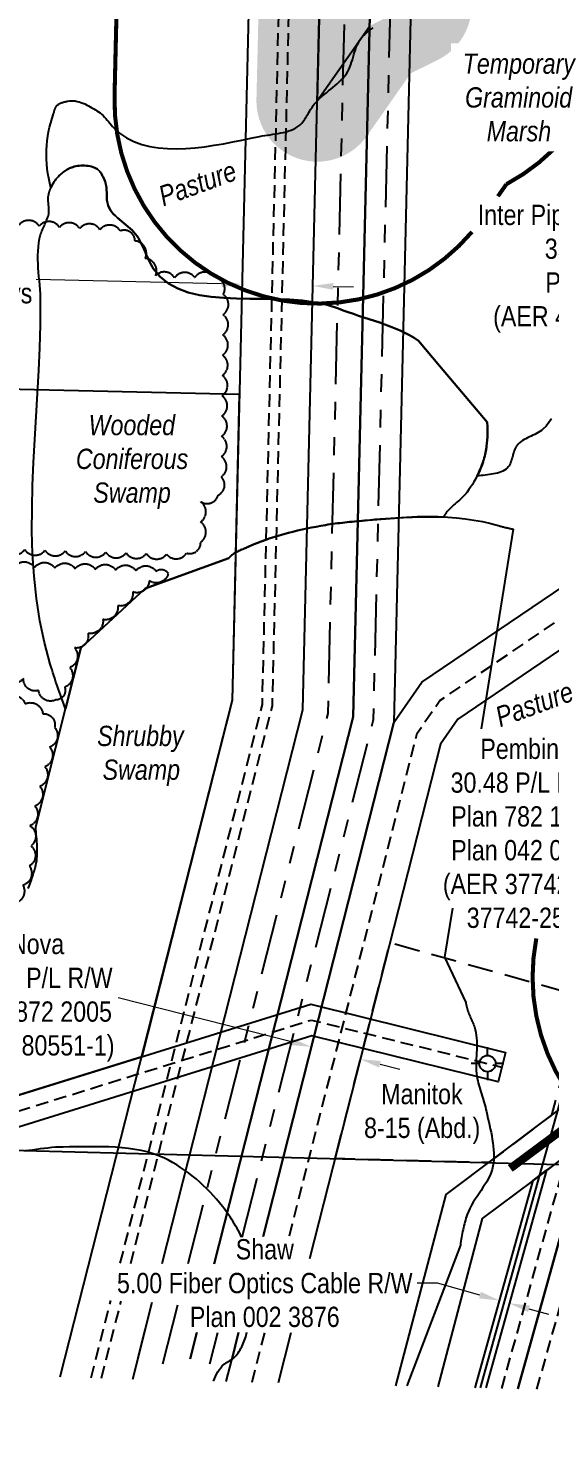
# Model space of a CAD drawing. Extents: x 392573 to 394547, y 6072586 to 6074543.
# Drawn here: x 393340 to 393597, y 6073495 to 6074188 of the extents above; entities that cross this region are included whole.
import ezdxf

# ---------------------------------------------------------------- set-up
doc = ezdxf.new("R2010")
doc.units = 0
doc.header["$LTSCALE"] = 5
doc.header["$PDSIZE"] = 0.5
for name, pattern in [('0', [1, 1, 0]), ('foc-ACCESSROAD', [3.75, 2.5, -1.25]), ('foc-DRILLPATH', [14.75, 6, -1.75, 1.75, -1.75, 1.75, -1.75]), ('foc-QUARTERLINE', [33, 25, -3, 2, -3]), ('foc-TIELINE', [1.875, 1.25, -0.625]), ('UG_PIPE', [1.875, 1.25, -0.625])]:
    doc.linetypes.add(name, pattern=pattern)
doc.layers.get('Defpoints').update_dxf_attribs({"color": 9})
for name, color, linetype in [('AS-CABLE', 224, 'foc-CABLE'), ('AS-PIPE-UG', 44, 'UG_PIPE'), ('AS-ROADS', 254, 'Continuous'), ('AS-TELUS', 224, 'foc-TEL'), ('C-RW', 13, 'Continuous'), ('F-RW', 190, 'Continuous'), ('F-WS', 190, 'foc-ACCESSROAD'), ('F-WS-S', 190, 'Continuous'), ('L-SECQ', 8, 'foc-QUARTERLINE'), ('L-TITLEDB', 4, 'Continuous'), ('P-BUFFER-H 30m', 51, 'Continuous'), ('P-BUFFER-YELLOW', 50, 'foc-TIELINE'), ('P-PDRILLPATH', 12, 'foc-DRILLPATH'), ('P-PROPOSED', 10, 'Continuous'), ('P-PROPOSED-T', 10, 'Continuous'), ('T-BUSH', 110, '0'), ('WETLAND', 143, 'Continuous'), ('WETLAND-T', 146, 'Continuous')]:
    doc.layers.add(name, color=color, linetype=linetype)
doc.layers.add('F-RW-T', color=190, linetype='Continuous', lineweight=9)
doc.layers.add('T-TEXT', color=48, linetype='Continuous', lineweight=18)
doc.layers.add('P-REPAIR-BROWN-H', color=7, linetype='Continuous', true_color=0xe7d5cf)
doc.styles.add('175L', font='ARIALN.TTF', dxfattribs={"height": 20})
doc.styles.add('80CG', font='ARIALN.TTF', dxfattribs={"height": 10})
doc.styles.add('80L', font='ARIALN.TTF', dxfattribs={"height": 10})
doc.styles.add('foc-LtypeFont', font='ARIALN.TTF', dxfattribs={"height": 7.35})
doc.linetypes.add('foc-CABLE', pattern='A,2,-1,["C",foc-LtypeFont,S=0.2,R=0,X=-0.625,Y=-0.75],-1.24,8', length=12.24)
doc.linetypes.add('foc-TEL', pattern='A,2,-1,["T",foc-LtypeFont,S=0.2,R=0,X=-0.425,Y=-0.75],-1.24,8', length=12.24)
doc.linetypes.add('foc-TEL-NOLINE', pattern='A,0,-2,["T",foc-LtypeFont,S=0.2,R=0,X=-0.425,Y=-0.75],-10.24', length=12.24)
doc.dimstyles.new('Compass 5 000', dxfattribs={"dimscale": 5, "dimtxt": 9, "dimasz": 2, "dimexe": 0.2, "dimexo": 0.0625, "dimgap": 0.5, "dimtad": 0, "dimtih": 1, "dimtoh": 1, "dimzin": 0, "dimdsep": 46, "dimtxsty": '80CG', "dimcen": 0.1, "dimse1": 1, "dimse2": 1, "dimclrd": 256, "dimclrt": 256, "dimaunit": 1, "dimadec": 4, "dimazin": 0, "dimtfac": 0.06, "dimtofl": 0, "dimtmove": 0, "dimatfit": 1, "dimfxl": 0.2, "dimtolj": 1, "dimtzin": 0, "dimlwd": -1, "dimarcsym": 0})

# ---------------------------------------------------------------- blocks, each defined once
blk = doc.blocks.new('*D428')
at = {"layer": 'Defpoints', "color": 0, "transparency": 16777216}
for p in [(393860.41, 6073978.67), (393880.06, 6073949.65), (393801.93, 6073939.07)]:
    blk.add_point(p, dxfattribs=at)
at = {"layer": 'P-PROPOSED-T', "color": 240, "transparency": 16777216}
for p, q in [((393713.79, 6074069.23), (393703.79, 6074069.23)), ((393796.32, 6073947.35), (393713.79, 6074069.23)), ((393827.19, 6073901.76), (393832.79, 6073893.48))]:
    blk.add_line(p, q, dxfattribs=at)
for points in [[(393797.7, 6073948.28), (393794.94, 6073946.41), (393801.93, 6073939.07)], [(393828.57, 6073902.7), (393825.81, 6073900.83), (393821.58, 6073910.04)]]:
    blk.add_solid(points, dxfattribs=at)
at = {"layer": 'P-PROPOSED-T', "transparency": 16777216, "insert": (393631.97, 6074069.23), "char_height": 10, "attachment_point": 5, "style": '80CG'}
blk.add_mtext('\\A1;Inter Pipeline (Corridor) Inc.\\P35.00 P/L R/W\\PPlan 082 4514\\P(AER 48184-4, LS 7007)', dxfattribs=at)
blk = doc.blocks.new('GABD')
for p, q in [((0, 0.81), (0, 1.62)), ((-0.81, 0), (-1.62, 0)), ((1.62, 0), (0.81, 0)), ((0, -0.81), (0, -1.62))]:
    blk.add_line(p, q)
blk.add_circle((0, 0), 0.8)
blk = doc.blocks.new('*D432')
at = {"layer": 'Defpoints', "color": 0, "transparency": 16777216}
for p in [(393694.9, 6073854.69), (393724.25, 6073846.51), (393673.89, 6073779.28)]:
    blk.add_point(p, dxfattribs=at)
at = {"layer": 'F-RW-T', "transparency": 16777216}
for p, q in [((393638.24, 6073789.21), (393628.24, 6073789.21)), ((393664.25, 6073781.96), (393638.24, 6073789.21)), ((393712.87, 6073768.41), (393722.5, 6073765.73))]:
    blk.add_line(p, q, dxfattribs=at)
for points in [[(393664.7, 6073783.57), (393663.81, 6073780.35), (393673.89, 6073779.28)], [(393713.31, 6073770.02), (393712.42, 6073766.81), (393703.23, 6073771.1)]]:
    blk.add_solid(points, dxfattribs=at)
at = {"layer": 'F-RW-T', "transparency": 16777216, "insert": (393585.52, 6073789.21), "char_height": 10, "attachment_point": 5, "style": '80CG'}
blk.add_mtext('\\A1;Pembina\\P30.48 P/L R/W\\PPlan 782 1469\\PPlan 042 0681\\P(AER 37742-61,\\P37742-256)', dxfattribs=at)
blk = doc.blocks.new('*D433')
at = {"layer": 'Defpoints', "color": 0, "transparency": 16777216}
for p in [(393497.45, 6073755.74), (393521.65, 6073749.59), (393479.57, 6073685.39)]:
    blk.add_point(p, dxfattribs=at)
at = {"layer": 'F-RW-T', "transparency": 16777216}
for p, q in [((393469.88, 6073687.86), (393384.33, 6073709.6)), ((393513.46, 6073676.78), (393523.15, 6073674.32))]:
    blk.add_line(p, q, dxfattribs=at)
for points in [[(393470.29, 6073689.47), (393469.47, 6073686.24), (393479.57, 6073685.39)], [(393513.87, 6073678.4), (393513.05, 6073675.16), (393503.76, 6073679.24)]]:
    blk.add_solid(points, dxfattribs=at)
at = {"layer": 'F-RW-T', "transparency": 16777216, "insert": (393344.33, 6073709.6), "char_height": 10, "attachment_point": 5, "style": '80CG'}
blk.add_mtext('\\A1;Nova\\P25.00 P/L R/W\\PPlan 872 2005\\P(AER 80551-1)', dxfattribs=at)
blk = doc.blocks.new('*D434')
at = {"layer": 'Defpoints', "color": 0, "transparency": 16777216}
for p in [(393484.17, 6074221.92), (393509.16, 6074221.32), (393508.69, 6074201.47)]:
    blk.add_point(p, dxfattribs=at)
at = {"layer": 'P-PROPOSED-T', "color": 240, "transparency": 16777216}
for p, q in [((393473.7, 6074202.3), (393309.15, 6074206.21)), ((393518.69, 6074201.23), (393528.68, 6074200.99))]:
    blk.add_line(p, q, dxfattribs=at)
for points in [[(393473.74, 6074203.96), (393473.66, 6074200.63), (393483.7, 6074202.06)], [(393518.73, 6074202.9), (393518.65, 6074199.56), (393508.69, 6074201.47)]]:
    blk.add_solid(points, dxfattribs=at)
at = {"layer": 'P-PROPOSED-T', "transparency": 16777216, "insert": (393244.33, 6074206.21), "char_height": 10, "attachment_point": 5, "style": '80CG'}
blk.add_mtext('\\A1;Inter Pipeline Polaris Inc.\\P25.00 P/L R/W\\PPlan 152 5733\\P(AER 54778-2, LS 7108)', dxfattribs=at)
blk = doc.blocks.new('*D437')
at = {"layer": 'Defpoints', "color": 0, "transparency": 16777216}
for p in [(393445.64, 6074073.61), (393480.63, 6074072.78), (393445.35, 6074061.53)]:
    blk.add_point(p, dxfattribs=at)
at = {"layer": 'F-RW-T', "transparency": 16777216}
for p, q in [((393435.35, 6074061.77), (393343.84, 6074063.94)), ((393490.34, 6074060.46), (393500.33, 6074060.22))]:
    blk.add_line(p, q, dxfattribs=at)
for points in [[(393435.39, 6074063.43), (393435.31, 6074060.1), (393445.35, 6074061.53)], [(393490.38, 6074062.13), (393490.3, 6074058.79), (393480.34, 6074060.7)]]:
    blk.add_solid(points, dxfattribs=at)
at = {"layer": 'F-RW-T', "transparency": 16777216, "insert": (393251.58, 6074063.94), "char_height": 10, "attachment_point": 5, "style": '80CG'}
blk.add_mtext('\\A1;Grand Rapids\\P35.00 P/L R/W\\PUnregistered Plan by WSP Surveys\\P(AER 56699-20, 56673-14)', dxfattribs=at)
blk = doc.blocks.new('*D439')
at = {"layer": 'Defpoints', "color": 0, "transparency": 16777216}
for p in [(393580.88, 6073590.6), (393585.76, 6073589.23), (393572.4, 6073560.23)]:
    blk.add_point(p, dxfattribs=at)
at = {"layer": 'F-RW-T', "transparency": 16777216}
for p, q in [((393541.75, 6073568.79), (393531.75, 6073568.79)), ((393562.76, 6073562.92), (393541.75, 6073568.79)), ((393586.91, 6073556.18), (393596.54, 6073553.49))]:
    blk.add_line(p, q, dxfattribs=at)
for points in [[(393563.21, 6073564.53), (393562.32, 6073561.32), (393572.4, 6073560.23)], [(393587.36, 6073557.78), (393586.46, 6073554.57), (393577.28, 6073558.87)]]:
    blk.add_solid(points, dxfattribs=at)
at = {"layer": 'F-RW-T', "transparency": 16777216, "insert": (393456.63, 6073568.79), "char_height": 10, "attachment_point": 5, "style": '80CG'}
blk.add_mtext('\\A1;Shaw\\P5.00 Fiber Optics Cable R/W\\PPlan 002 3876', dxfattribs=at)

msp = doc.modelspace()

# ---------------------------------------------------------------- hatches: boundary and pattern name
at = {"layer": 'P-BUFFER-H 30m'}
h = msp.add_hatch(color=256, dxfattribs=at)
h.dxf.hatch_style = 1
h.paths.add_polyline_path([(393563.962, 6074422.906, 0.4133904), (393534.767, 6074453.608), (393514.774, 6074454.139), (393489.783, 6074454.803, 0.4150372), (393458.995, 6074425.526), (393452.516, 6074152.691, 0.7427622), (393507.098, 6074134.794), (393528.59, 6074165.549), (393541.959, 6074172.175, 0.2786314), (393558.63, 6074198.343)])
h.paths.add_polyline_path([(393528.638, 6074199.055), (393508.394, 6074189.023), (393482.508, 6074151.978), (393488.987, 6074424.813), (393513.978, 6074424.15), (393533.971, 6074423.619)], flags=16)
at = {"layer": 'P-REPAIR-BROWN-H'}
h = msp.add_hatch(color=256, dxfattribs=at)
h.dxf.hatch_style = 1
h.paths.add_polyline_path([(393508.394, 6074189.023), (393513.978, 6074424.15), (393488.987, 6074424.813), (393482.508, 6074151.978)])

# ---------------------------------------------------------------- linework, layer by layer
at = {"layer": 'AS-CABLE', "flags": 128}
msp.add_lwpolyline([(393562.964, 6073517.18), (393591.326, 6073618.704), (393600.361, 6073650.934), (393653.789, 6073841.78), (393953.114, 6074044.464), (393973.503, 6074058.29), (394070.175, 6074124.07)], dxfattribs=at)
at = {"layer": 'AS-PIPE-UG', "flags": 128}
for points in [[(393385.358, 6073578.602), (393400.215, 6073637.052), (393455.432, 6073854.276), (393469.109, 6074430.211), (393471.604, 6074535.283)], [(393390.51, 6073578.576), (393405.061, 6073635.821), (393460.418, 6073853.592), (393474.108, 6074430.092), (393476.603, 6074535.154)], [(393468.772, 6073592.194), (393477.836, 6073627.83), (393531.796, 6073840.111), (393542.951, 6073856.16), (393820.37, 6074044.139), (393961.225, 6074139.645), (393981.614, 6074153.486), (394072.315, 6074214.977)], [(393573.5, 6073516.913), (393602.997, 6073622.443), (393611.916, 6073654.486), (393683.831, 6073911.301), (393957.333, 6074096.415), (393977.714, 6074110.305), (394071.346, 6074173.833)], [(393037.548, 6073665.356), (393137.651, 6073657.084), (393299.317, 6073642.53), (393479.593, 6073698.601), (393573.56, 6073675.382)], [(393590.833, 6073516.473), (393609.955, 6073584.837)], [(393370.982, 6073522.047), (393380.678, 6073560.19)], [(393376.108, 6073521.917), (393385.788, 6073560.001)], [(393450.419, 6073520.033), (393456.618, 6073544.407)]]:
    msp.add_lwpolyline(points, dxfattribs=at)
at = {"layer": 'AS-ROADS', "const_width": 4, "flags": 128}
msp.add_lwpolyline([(393960.889, 6073940.884), (393818.636, 6073858.237), (393783.292, 6073778.213), (393577.698, 6073625.402)], dxfattribs=at)
at = {"layer": 'AS-TELUS', "linetype": 'foc-TEL-NOLINE', "flags": 128}
msp.add_lwpolyline([(393521.278, 6073518.237), (393546.152, 6073612.585), (393775.15, 6073784.678), (393810.739, 6073865.257), (393949.305, 6073947.079), (393960.553, 6074412.289), (393963.213, 6074522.261)], dxfattribs=at)
at = {"layer": 'C-RW', "flags": 128}
for points in [[(393405.967, 6073578.499), (393475.373, 6073851.54), (393489.103, 6074429.736), (393514.095, 6074429.076), (393500.299, 6073848.121), (393431.73, 6073578.369)], [(393431.73, 6073578.369), (393500.299, 6073848.121), (393514.095, 6074429.076), (393534.088, 6074428.548), (393520.24, 6073845.385), (393455.791, 6073591.843)], [(393394.19, 6073532.166), (393401.12, 6073559.431)], [(393419.817, 6073531.506), (393423.113, 6073544.472)], [(393423.113, 6073544.472), (393419.817, 6073531.506)], [(393443.739, 6073544.432), (393440.319, 6073530.978)]]:
    msp.add_lwpolyline(points, dxfattribs=at)
at = {"layer": 'F-RW', "flags": 128}
for points in [[(393405.967, 6073578.499), (393475.373, 6073851.54), (393489.103, 6074429.736), (393454.116, 6074430.661), (393440.477, 6073856.328), (393355.604, 6073522.437)], [(393694.541, 6073973.977), (393813.358, 6074054.487), (393954.154, 6074149.953), (393953.568, 6074125.306), (393704.337, 6073956.556), (393702.256, 6073949.099), (393551.843, 6073847.074), (393543.292, 6073834.683), (393478.698, 6073580.756)], [(393455.791, 6073591.843), (393520.24, 6073845.385), (393534.014, 6073865.204), (393674.909, 6073960.674)], [(393037.72, 6073672.831), (393137.376, 6073664.616), (393298.522, 6073650.116), (393479.377, 6073706.408), (393575.365, 6073682.548), (393571.728, 6073668.109), (393479.824, 6073690.818), (393300.125, 6073634.927), (393137.006, 6073649.612), (393037.375, 6073657.845)], [(393629.076, 6073619.926), (393639.651, 6073657.8), (393615.851, 6073639.886), (393581.399, 6073516.713)], [(393581.399, 6073516.713), (393615.851, 6073639.886), (393598.297, 6073626.544), (393595.619, 6073624.501), (393565.602, 6073517.113)], [(393560.387, 6073517.245), (393588.918, 6073619.377), (393595.619, 6073624.501), (393565.602, 6073517.113)], [(393391.486, 6073521.527), (393401.12, 6073559.431)], [(393437.617, 6073520.358), (393440.319, 6073530.978), (393443.739, 6073544.432)], [(393469.446, 6073544.381), (393463.17, 6073519.71)]]:
    msp.add_lwpolyline(points, dxfattribs=at)
at = {"layer": 'F-WS', "flags": 128}
msp.add_lwpolyline([(393491.286, 6073630.238), (393518.399, 6073736.824), (393614.294, 6073709.977), (393597.954, 6073651.609), (393597.899, 6073651.473), (393566.991, 6073628.245)], close=True, dxfattribs=at)
at = {"layer": 'L-SECQ', "linetype": 'ByBlock', "flags": 128}
msp.add_lwpolyline([(393136.394, 6073639.58), (393941.354, 6073618.391)], dxfattribs=at)
at = {"layer": 'L-TITLEDB', "flags": 128}
msp.add_lwpolyline([(393155.561, 6074438.549), (393960.674, 6074417.277), (393960.553, 6074412.289), (393165.618, 6074433.402), (393155.689, 6074013.895), (393443.956, 6074007.355), (393440.493, 6073856.273), (393396.008, 6073680.462), (393298.522, 6073650.116), (393136.996, 6073664.647), (393145.38, 6074014.156)], close=True, dxfattribs=at)
msp.add_lwpolyline([(393521.278, 6073518.237), (393546.152, 6073612.585), (393775.15, 6073784.678), (393810.739, 6073865.257), (393949.305, 6073947.079), (393948.732, 6073923.419), (393826.421, 6073851.085), (393791.533, 6073771.903), (393588.918, 6073619.377), (393563.85, 6073600.719), (393542.008, 6073517.711)], dxfattribs=at)
at = {"layer": 'P-BUFFER-YELLOW', "ltscale": 2, "const_width": 1.999, "flags": 128}
for points in [[(393571.615, 6074104.913), (393575.77, 6074110.858, 0.2703818), (393628.61, 6074196.681), (393633.943, 6074421.245, 0.4133904), (393536.626, 6074523.583), (393516.633, 6074524.114), (393491.642, 6074524.778, 0.4150372), (393389.015, 6074427.187), (393382.536, 6074154.352, 0.7073957), (393558.821, 6074087.354)], [(393590.542, 6073738.843, 0.687008), (393748.771, 6073639.764), (393834.191, 6073703.957, 0.0816752), (393856.627, 6073727.406)]]:
    msp.add_lwpolyline(points, format="xyb", dxfattribs=at)
at = {"layer": 'P-PDRILLPATH', "flags": 128}
for points in [[(393418.849, 6073578.434), (393487.836, 6073849.831), (393501.6, 6074429.439), (393501.835, 6074439.341), (393504.094, 6074534.448)], [(393445.401, 6073591.562), (393510.269, 6073846.753), (393524.092, 6074428.838), (393524.327, 6074438.746), (393526.586, 6074533.869)], [(393406.305, 6073529.087), (393413.897, 6073558.956)], [(393429.509, 6073529.042), (393433.426, 6073544.452)]]:
    msp.add_lwpolyline(points, dxfattribs=at)
at = {"layer": 'P-PROPOSED', "flags": 128}
msp.add_lwpolyline([(393508.394, 6074189.023), (393513.978, 6074424.15), (393488.987, 6074424.813), (393482.508, 6074151.978)], close=True, dxfattribs=at)
at = {"layer": 'T-BUSH', "flags": 128}
msp.add_lwpolyline([(393219.656, 6074030.538, 0.3432508), (393221.363, 6074023.238, 0.5205671), (393220.674, 6074013.262, 0.5205671), (393219.908, 6074003.293, 0.5205671), (393218.701, 6073993.366, 0.5205671), (393217.094, 6073983.528, 0.5205671), (393214.499, 6073975.623, 0.5205671), (393205.923, 6073970.48, 0.5205671), (393197.347, 6073965.338, 0.5205671), (393195.093, 6073956.768, 0.5205671), (393195.466, 6073946.775, 0.5205671), (393198.772, 6073939.314, 0.5205671), (393208.604, 6073937.486, 0.5205671), (393218.435, 6073935.658, 0.5205671), (393228.296, 6073934.104, 0.5205671), (393238.291, 6073933.787, 0.5205671), (393248.286, 6073933.47, 0.5205671), (393258.281, 6073933.153, 0.5205671), (393268.276, 6073932.836, 0.5205671), (393278.271, 6073932.519, 0.5205671), (393288.266, 6073932.202, 0.5205671), (393298.261, 6073931.884, 0.5205671), (393308.256, 6073931.567, 0.5205671), (393318.251, 6073931.25, 0.5205671), (393328.246, 6073930.933, 0.5205671), (393338.241, 6073930.616, 0.5205671), (393348.236, 6073930.299, 0.5205671), (393358.231, 6073929.982, 0.5205671), (393368.226, 6073929.665, 0.5205671), (393378.221, 6073929.347, 0.5205671), (393388.216, 6073929.03, 0.5205671), (393398.211, 6073928.713, 0.5205671), (393408.206, 6073928.396, 0.5205671), (393418.042, 6073928.942, 0.5205671), (393425.018, 6073934.301, 0.5205671), (393425.018, 6073944.301, 0.5205671), (393425.018, 6073954.301, 0.5205671), (393433.7, 6073957.568, 0.5205671), (393435.14, 6073966.527, 0.5205671), (393435.255, 6073976.527, 0.5205671), (393435.369, 6073986.526, 0.5205671), (393435.483, 6073996.525, 0.5205671), (393435.598, 6074006.525, 0.5205671), (393435.712, 6074016.524, 0.5205671), (393435.826, 6074026.523, 0.5205671), (393435.941, 6074036.523, 0.5205671), (393436.055, 6074046.522, 0.5205671), (393436.17, 6074056.521, 0.5205671), (393432.078, 6074065.013, 0.5205671), (393422.079, 6074064.829, 0.5205671), (393412.081, 6074064.644, 0.5205671), (393402.733, 6074065.618, 0.5205671), (393397.687, 6074074.252, 0.5205671), (393392.641, 6074082.885, 0.5205671), (393385.333, 6074087.829, 0.5205671), (393375.35, 6074088.406, 0.5205671), (393365.367, 6074088.983, 0.5205671), (393355.383, 6074089.56, 0.5205671), (393345.4, 6074090.137, 0.5205671), (393335.417, 6074090.714, 0.5205671), (393325.433, 6074091.291, 0.5205671), (393315.45, 6074091.868, 0.5205671), (393305.467, 6074092.445, 0.5205671), (393295.483, 6074093.022)], format="xyb", dxfattribs=at)
for points in [[(393210.66, 6073912.538, -0.5205671), (393214.947, 6073921.572, -0.5205671), (393223.138, 6073924.602, -0.5205671), (393233.134, 6073924.852, -0.5205671), (393243.131, 6073925.101, -0.5205671), (393253.126, 6073924.788, -0.5205671), (393263.121, 6073924.461, -0.5205671), (393273.115, 6073924.134, -0.5205671), (393283.11, 6073923.807, -0.5205671), (393293.105, 6073923.48, -0.5205671), (393303.099, 6073923.153, -0.5205671), (393313.094, 6073922.826, -0.5205671), (393323.089, 6073922.499, -0.5205671), (393333.083, 6073922.171, -0.5205671), (393343.078, 6073921.844, -0.5205671), (393353.072, 6073921.517, -0.5205671), (393363.067, 6073921.19, -0.5205671), (393373.062, 6073920.863, -0.5205671), (393383.056, 6073920.536, -0.5205671), (393393.051, 6073920.209, -0.5205671), (393403.046, 6073919.882, -0.5205671), (393408.985, 6073918.697, -0.5205671), (393399.587, 6073915.279, -0.5205671), (393391.479, 6073909.746, -0.5205671), (393384.138, 6073902.955, -0.5205671), (393376.798, 6073896.165, -0.5205671), (393369.457, 6073889.375, -0.5205671), (393362.864, 6073882.14, -0.5205671), (393360.421, 6073872.443, -0.5205671), (393357.979, 6073862.746, -0.5205671), (393353.509, 6073856.482, -0.5205671), (393345.094, 6073861.187, -0.5205671), (393337.567, 6073867.103, -0.5205671), (393327.569, 6073867.263, -0.5205671), (393317.57, 6073867.423, -0.5205671), (393307.571, 6073867.583, -0.5205671), (393297.573, 6073867.742, -0.5205671), (393287.574, 6073867.902, -0.5205671), (393277.575, 6073868.062, -0.5205671), (393267.576, 6073868.221, -0.5205671), (393257.578, 6073868.381, -0.5205671), (393247.579, 6073868.541, -0.5205671), (393237.58, 6073868.701, -0.5205671), (393227.582, 6073868.86, -0.5205671), (393217.746, 6073870.313, -0.5205671), (393209.473, 6073873.749, -0.5205671), (393209.779, 6073883.744, -0.5205671), (393210.085, 6073893.74, -0.5205671), (393210.39, 6073903.735, -0.5205671)], [(393266.531, 6073797.878, -0.5205671), (393256.759, 6073799.999, -0.5205671), (393246.987, 6073802.121, -0.5205671), (393237.214, 6073804.242, -0.5205671), (393227.817, 6073807.315, -0.5205671), (393219.223, 6073812.429, -0.5205671), (393212.646, 6073819.494, -0.5205671), (393208.122, 6073828.321, -0.5205671), (393208.601, 6073838.31, -0.5205671), (393209.079, 6073848.298, -0.5205671), (393209.558, 6073858.287, -0.5205671), (393219.156, 6073858.598, -0.5205671), (393229.155, 6073858.484, -0.5205671), (393239.155, 6073858.37, -0.5205671), (393249.154, 6073858.256, -0.5205671), (393259.154, 6073858.142, -0.5205671), (393269.153, 6073858.028, -0.5205671), (393279.152, 6073857.915, -0.5205671), (393289.152, 6073857.801, -0.5205671), (393299.151, 6073857.687, -0.5205671), (393309.15, 6073857.573, -0.5205671), (393319.15, 6073857.459, -0.5205671), (393329.149, 6073857.345, -0.5205671), (393338.427, 6073854.541, -0.5205671), (393347.14, 6073849.634, -0.5205671), (393352.984, 6073842.914, -0.5205671), (393350.542, 6073833.217, -0.5205671), (393348.1, 6073823.519, -0.5205671), (393345.657, 6073813.822, -0.5205671), (393343.215, 6073804.125, -0.5205671), (393340.773, 6073794.428, -0.5205671), (393341.357, 6073784.466, -0.5205671), (393340.471, 6073774.562, -0.5205671), (393337.31, 6073765.082, -0.5205671), (393332.931, 6073756.099, -0.5205671), (393328.088, 6073747.352, -0.5205671), (393320.844, 6073740.823, -0.5205671), (393312.135, 6073736.348, -0.5205671), (393305.989, 6073728.499, -0.5205671), (393297.25, 6073724.375, -0.5205671), (393287.261, 6073724.486, -0.5205671), (393277.86, 6073726.159, -0.5205671), (393278.253, 6073735.84, -0.5205671), (393279.207, 6073745.794, -0.5205671), (393280.16, 6073755.749, -0.5205671), (393280.668, 6073765.693, -0.5205671), (393279.276, 6073775.596, -0.5205671), (393277.885, 6073785.499, -0.5205671), (393275.151, 6073795.08, -0.5205671)]]:
    msp.add_lwpolyline(points, format="xyb", close=True, dxfattribs=at)
at = {"layer": 'WETLAND'}
for points in [[(393598.008, 6073995.163), (393596.756, 6073993.28), (393595.339, 6073991.544), (393593.734, 6073989.975), (393593.021, 6073989.405), (393592.26, 6073988.877), (393591.458, 6073988.385), (393590.625, 6073987.922), (393589.767, 6073987.48), (393588.893, 6073987.053), (393588.011, 6073986.633), (393587.129, 6073986.214), (393586.255, 6073985.788), (393585.397, 6073985.349), (393584.563, 6073984.889), (393583.761, 6073984.402), (393582.999, 6073983.88), (393582.285, 6073983.317), (393581.627, 6073982.705), (393581.034, 6073982.037), (393580.613, 6073981.446), (393580.245, 6073980.802), (393579.924, 6073980.114), (393579.64, 6073979.39), (393579.387, 6073978.64), (393579.155, 6073977.87), (393578.937, 6073977.089), (393578.724, 6073976.305), (393578.51, 6073975.527), (393578.285, 6073974.763), (393578.042, 6073974.02), (393577.773, 6073973.308), (393577.469, 6073972.634), (393577.123, 6073972.007), (393576.726, 6073971.434), (393576.271, 6073970.925), (393575.615, 6073970.354), (393574.89, 6073969.85), (393574.103, 6073969.408), (393573.263, 6073969.022), (393572.374, 6073968.689), (393571.445, 6073968.402), (393570.481, 6073968.156), (393569.489, 6073967.947), (393568.476, 6073967.769), (393567.45, 6073967.617), (393566.415, 6073967.487), (393565.38, 6073967.373), (393564.351, 6073967.269), (393563.334, 6073967.172), (393562.337, 6073967.076), (393561.366, 6073966.975), (393561.791, 6073967.834), (393562.202, 6073968.701), (393562.596, 6073969.574), (393562.973, 6073970.455), (393563.333, 6073971.34), (393563.675, 6073972.231), (393563.998, 6073973.126), (393564.301, 6073974.024), (393564.585, 6073974.925), (393564.847, 6073975.827), (393565.089, 6073976.731), (393565.308, 6073977.636), (393565.505, 6073978.54), (393565.678, 6073979.443), (393565.828, 6073980.345), (393565.953, 6073981.244), (393566.04, 6073981.956), (393566.124, 6073982.683), (393566.203, 6073983.425), (393566.277, 6073984.179), (393566.345, 6073984.943), (393566.404, 6073985.716), (393566.455, 6073986.495), (393566.495, 6073987.278), (393566.523, 6073988.064), (393566.539, 6073988.851), (393566.54, 6073989.637), (393566.526, 6073990.419), (393566.496, 6073991.197), (393566.448, 6073991.968), (393566.381, 6073992.73), (393566.294, 6073993.481), (393557.246, 6074004.204), (393542.799, 6074021.326), (393532.4, 6074033.652), (393530.286, 6074035.041), (393528.071, 6074036.334), (393525.768, 6074037.541), (393523.387, 6074038.669), (393520.94, 6074039.73), (393518.438, 6074040.731), (393515.892, 6074041.682), (393513.315, 6074042.592), (393510.718, 6074043.47), (393508.112, 6074044.326), (393505.508, 6074045.169), (393502.918, 6074046.007), (393500.354, 6074046.851), (393497.827, 6074047.71), (393495.347, 6074048.591), (393492.928, 6074049.506), (393487.341, 6074051.318), (393481.42, 6074052.591), (393475.234, 6074053.427), (393468.85, 6074053.922), (393462.337, 6074054.176), (393455.763, 6074054.288), (393449.195, 6074054.357), (393442.703, 6074054.482), (393436.354, 6074054.761), (393430.216, 6074055.294), (393424.358, 6074056.179), (393418.848, 6074057.515), (393413.754, 6074059.401), (393409.143, 6074061.936), (393405.085, 6074065.219), (393401.647, 6074069.349), (393401.076, 6074070.24), (393400.538, 6074071.168), (393400.029, 6074072.126), (393399.544, 6074073.111), (393399.077, 6074074.117), (393398.623, 6074075.14), (393398.178, 6074076.176), (393397.737, 6074077.218), (393397.293, 6074078.262), (393396.842, 6074079.303), (393396.38, 6074080.337), (393395.9, 6074081.359), (393395.399, 6074082.363), (393394.87, 6074083.346), (393394.308, 6074084.301), (393393.71, 6074085.224), (393392.938, 6074086.258), (393392.082, 6074087.243), (393391.155, 6074088.186), (393390.174, 6074089.097), (393389.152, 6074089.982), (393388.104, 6074090.849), (393387.045, 6074091.708), (393385.989, 6074092.564), (393384.951, 6074093.427), (393383.946, 6074094.305), (393382.988, 6074095.204), (393382.092, 6074096.133), (393381.273, 6074097.1), (393380.545, 6074098.112), (393379.923, 6074099.178), (393379.422, 6074100.306), (393379.199, 6074100.989), (393379.029, 6074101.695), (393378.904, 6074102.421), (393378.815, 6074103.163), (393378.757, 6074103.919), (393378.72, 6074104.684), (393378.696, 6074105.457), (393378.68, 6074106.233), (393378.661, 6074107.011), (393378.633, 6074107.786), (393378.588, 6074108.555), (393378.518, 6074109.316), (393378.416, 6074110.065), (393378.273, 6074110.8), (393378.082, 6074111.516), (393377.835, 6074112.212), (393377.685, 6074112.58), (393377.53, 6074112.954), (393377.37, 6074113.333), (393377.205, 6074113.714), (393377.033, 6074114.095), (393376.856, 6074114.475), (393376.672, 6074114.852), (393376.481, 6074115.223), (393376.283, 6074115.586), (393376.077, 6074115.941), (393375.863, 6074116.285), (393375.64, 6074116.615), (393375.409, 6074116.931), (393375.169, 6074117.229), (393374.919, 6074117.509), (393374.66, 6074117.768), (393374.094, 6074118.235), (393373.46, 6074118.644), (393372.767, 6074118.997), (393372.021, 6074119.296), (393371.232, 6074119.543), (393370.407, 6074119.74), (393369.554, 6074119.889), (393368.682, 6074119.991), (393367.798, 6074120.048), (393366.91, 6074120.063), (393366.027, 6074120.036), (393365.156, 6074119.971), (393364.306, 6074119.868), (393363.485, 6074119.73), (393362.7, 6074119.559), (393361.96, 6074119.356), (393361.417, 6074119.174), (393360.873, 6074118.962), (393360.329, 6074118.721), (393359.786, 6074118.452), (393359.246, 6074118.158), (393358.712, 6074117.841), (393358.185, 6074117.503), (393357.666, 6074117.144), (393357.157, 6074116.768), (393356.66, 6074116.377), (393356.177, 6074115.971), (393355.708, 6074115.553), (393355.257, 6074115.125), (393354.825, 6074114.689), (393354.412, 6074114.246), (393354.022, 6074113.799), (393353.81, 6074113.542), (393353.601, 6074113.278), (393353.397, 6074113.008), (393353.196, 6074112.732), (393353, 6074112.451), (393352.807, 6074112.164), (393352.62, 6074111.872), (393352.436, 6074111.576), (393352.258, 6074111.276), (393352.084, 6074110.972), (393351.915, 6074110.664), (393351.751, 6074110.352), (393351.592, 6074110.038), (393351.438, 6074109.721), (393351.29, 6074109.402), (393351.147, 6074109.08), (393350.571, 6074111.464), (393350.082, 6074113.835), (393349.681, 6074116.191), (393349.367, 6074118.533), (393349.141, 6074120.861), (393349.002, 6074123.175), (393348.951, 6074125.475), (393348.988, 6074127.762), (393349.112, 6074130.034), (393349.324, 6074132.292), (393349.624, 6074134.537), (393350.011, 6074136.767), (393350.485, 6074138.984), (393351.048, 6074141.186), (393351.698, 6074143.375), (393352.435, 6074145.549), (393352.522, 6074145.802), (393352.606, 6074146.061), (393352.687, 6074146.323), (393352.766, 6074146.589), (393352.844, 6074146.857), (393352.923, 6074147.124), (393353.005, 6074147.391), (393353.089, 6074147.655), (393353.178, 6074147.915), (393353.272, 6074148.171), (393353.373, 6074148.419), (393353.482, 6074148.66), (393353.601, 6074148.892), (393353.729, 6074149.113), (393353.869, 6074149.322), (393354.022, 6074149.518), (393354.263, 6074149.775), (393354.531, 6074150.014), (393354.823, 6074150.234), (393355.136, 6074150.437), (393355.469, 6074150.624), (393355.817, 6074150.796), (393356.179, 6074150.954), (393356.552, 6074151.099), (393356.932, 6074151.232), (393357.317, 6074151.353), (393357.705, 6074151.464), (393358.092, 6074151.566), (393358.475, 6074151.659), (393358.853, 6074151.745), (393359.222, 6074151.825), (393359.579, 6074151.899), (393360.461, 6074152.032), (393361.359, 6074152.074), (393362.269, 6074152.033), (393363.189, 6074151.917), (393364.116, 6074151.732), (393365.047, 6074151.485), (393365.977, 6074151.182), (393366.905, 6074150.832), (393367.828, 6074150.441), (393368.741, 6074150.016), (393369.643, 6074149.563), (393370.53, 6074149.09), (393371.399, 6074148.605), (393372.246, 6074148.112), (393373.07, 6074147.621), (393373.866, 6074147.137), (393374.664, 6074146.607), (393375.429, 6074146.021), (393376.165, 6074145.385), (393376.877, 6074144.707), (393377.568, 6074143.994), (393378.242, 6074143.254), (393378.904, 6074142.495), (393379.558, 6074141.724), (393380.208, 6074140.948), (393380.857, 6074140.175), (393381.51, 6074139.413), (393382.172, 6074138.669), (393382.845, 6074137.951), (393383.535, 6074137.266), (393384.244, 6074136.621), (393384.979, 6074136.024), (393388.397, 6074133.754), (393392.062, 6074131.929), (393395.944, 6074130.517), (393400.019, 6074129.484), (393404.258, 6074128.797), (393408.635, 6074128.422), (393413.122, 6074128.325), (393417.693, 6074128.473), (393422.321, 6074128.832), (393426.978, 6074129.369), (393431.638, 6074130.049), (393436.274, 6074130.84), (393440.859, 6074131.708), (393445.365, 6074132.619), (393449.766, 6074133.54), (393454.035, 6074134.437), (393455.303, 6074134.683), (393456.601, 6074134.902), (393457.921, 6074135.105), (393459.256, 6074135.3), (393460.6, 6074135.494), (393461.945, 6074135.696), (393463.283, 6074135.914), (393464.609, 6074136.158), (393465.914, 6074136.434), (393467.191, 6074136.752), (393468.434, 6074137.119), (393469.635, 6074137.544), (393470.787, 6074138.036), (393471.883, 6074138.603), (393472.916, 6074139.253), (393473.878, 6074139.994), (393474.425, 6074140.497), (393474.941, 6074141.041), (393475.429, 6074141.621), (393475.894, 6074142.233), (393476.339, 6074142.871), (393476.769, 6074143.532), (393477.186, 6074144.21), (393477.595, 6074144.901), (393478, 6074145.6), (393478.403, 6074146.302), (393478.81, 6074147.002), (393479.224, 6074147.695), (393479.648, 6074148.378), (393480.087, 6074149.045), (393480.543, 6074149.691), (393481.022, 6074150.312), (393481.909, 6074151.347), (393482.85, 6074152.34), (393483.837, 6074153.295), (393484.861, 6074154.221), (393485.914, 6074155.124), (393486.987, 6074156.01), (393488.07, 6074156.886), (393489.156, 6074157.758), (393490.236, 6074158.633), (393491.302, 6074159.518), (393492.343, 6074160.419), (393493.353, 6074161.342), (393494.322, 6074162.295), (393495.241, 6074163.283), (393496.103, 6074164.314), (393496.897, 6074165.394), (393497.544, 6074166.431), (393498.112, 6074167.525), (393498.616, 6074168.667), (393499.066, 6074169.848), (393499.476, 6074171.058), (393499.857, 6074172.287), (393500.222, 6074173.528), (393500.584, 6074174.77), (393500.955, 6074176.004), (393501.347, 6074177.221), (393501.772, 6074178.412), (393502.244, 6074179.568), (393502.773, 6074180.679), (393503.373, 6074181.735), (393504.056, 6074182.729), (393504.835, 6074183.65), (393505.218, 6074184.049), (393505.613, 6074184.445), (393506.018, 6074184.836), (393506.433, 6074185.222), (393506.858, 6074185.602), (393507.291, 6074185.975), (393507.733, 6074186.342), (393508.183, 6074186.7), (393508.639, 6074187.051), (393509.102, 6074187.391), (393509.57, 6074187.723), (393510.044, 6074188.043)], [(393339.886, 6073763.441), (393340.396, 6073764.69), (393340.885, 6073765.947), (393341.353, 6073767.211), (393341.8, 6073768.481), (393342.225, 6073769.754), (393342.629, 6073771.031), (393343.009, 6073772.309), (393343.368, 6073773.589), (393343.703, 6073774.867), (393343.954, 6073775.986), (393344.148, 6073777.119), (393344.291, 6073778.265), (393344.387, 6073779.424), (393344.441, 6073780.593), (393344.458, 6073781.771), (393344.443, 6073782.958), (393344.402, 6073784.15), (393344.338, 6073785.348), (393344.258, 6073786.55), (393344.166, 6073787.754), (393344.066, 6073788.959), (393343.965, 6073790.164), (393343.867, 6073791.366), (393343.776, 6073792.566), (393343.699, 6073793.761), (393348.539, 6073812.98), (393358.39, 6073852.095), (393365.928, 6073882.024), (393397.678, 6073911.393), (393438.939, 6073926.397), (393439.027, 6073926.514), (393439.116, 6073926.63), (393439.206, 6073926.744), (393439.299, 6073926.856), (393439.392, 6073926.967), (393439.488, 6073927.075), (393439.585, 6073927.183), (393439.684, 6073927.288), (393439.785, 6073927.391), (393439.887, 6073927.493), (393439.991, 6073927.593), (393440.097, 6073927.691), (393440.205, 6073927.787), (393440.315, 6073927.88), (393440.427, 6073927.972), (393440.54, 6073928.062), (393440.971, 6073928.38), (393441.418, 6073928.682), (393441.88, 6073928.969), (393442.354, 6073929.244), (393442.839, 6073929.507), (393443.334, 6073929.759), (393443.838, 6073930.003), (393444.348, 6073930.239), (393444.863, 6073930.469), (393445.381, 6073930.695), (393445.902, 6073930.917), (393446.422, 6073931.138), (393446.942, 6073931.358), (393447.459, 6073931.579), (393447.971, 6073931.803), (393448.478, 6073932.031), (393450.598, 6073932.969), (393452.742, 6073933.859), (393454.907, 6073934.703), (393457.092, 6073935.503), (393459.294, 6073936.26), (393461.513, 6073936.977), (393463.746, 6073937.655), (393465.992, 6073938.297), (393468.248, 6073938.904), (393470.514, 6073939.479), (393472.787, 6073940.023), (393475.065, 6073940.538), (393477.347, 6073941.026), (393479.631, 6073941.489), (393481.914, 6073941.93), (393484.197, 6073942.349), (393485.376, 6073942.556), (393486.558, 6073942.752), (393487.742, 6073942.939), (393488.929, 6073943.117), (393490.117, 6073943.286), (393491.308, 6073943.448), (393492.499, 6073943.601), (393493.692, 6073943.748), (393494.886, 6073943.889), (393496.08, 6073944.023), (393497.275, 6073944.152), (393498.47, 6073944.275), (393499.665, 6073944.395), (393500.86, 6073944.51), (393502.054, 6073944.622), (393503.247, 6073944.731), (393507.554, 6073945.117), (393511.89, 6073945.495), (393516.249, 6073945.85), (393520.624, 6073946.168), (393525.009, 6073946.438), (393529.399, 6073946.645), (393533.789, 6073946.777), (393538.172, 6073946.819), (393542.543, 6073946.759), (393546.895, 6073946.583), (393551.223, 6073946.277), (393555.522, 6073945.83), (393559.785, 6073945.227), (393564.007, 6073944.455), (393568.181, 6073943.5), (393572.303, 6073942.35), (393572.692, 6073942.234), (393573.09, 6073942.122), (393573.495, 6073942.013), (393573.906, 6073941.907), (393574.324, 6073941.804), (393574.747, 6073941.704), (393575.176, 6073941.605), (393575.608, 6073941.508), (393576.045, 6073941.412), (393576.484, 6073941.317), (393576.926, 6073941.223), (393577.37, 6073941.128), (393577.815, 6073941.034), (393578.261, 6073940.938), (393578.707, 6073940.842), (393579.153, 6073940.744), (393563.36, 6073842.21)], [(393549.18, 6073753.739), (393545.315, 6073729.624), (393555.718, 6073707.234), (393555.755, 6073707.044), (393555.793, 6073706.854), (393555.833, 6073706.665), (393555.873, 6073706.476), (393555.913, 6073706.287), (393555.955, 6073706.098), (393555.998, 6073705.909), (393556.042, 6073705.721), (393556.087, 6073705.533), (393556.132, 6073705.345), (393556.179, 6073705.158), (393556.227, 6073704.971), (393556.275, 6073704.784), (393556.325, 6073704.597), (393556.375, 6073704.41), (393556.427, 6073704.224), (393556.623, 6073703.57), (393556.841, 6073702.919), (393557.078, 6073702.273), (393557.33, 6073701.629), (393557.594, 6073700.987), (393557.867, 6073700.348), (393558.147, 6073699.709), (393558.429, 6073699.071), (393558.71, 6073698.432), (393558.988, 6073697.793), (393559.259, 6073697.152), (393559.519, 6073696.51), (393559.766, 6073695.864), (393559.997, 6073695.215), (393560.208, 6073694.563), (393560.396, 6073693.905), (393560.712, 6073692.522), (393560.938, 6073691.12), (393561.085, 6073689.704), (393561.166, 6073688.274), (393561.192, 6073686.834), (393561.174, 6073685.385), (393561.125, 6073683.929), (393561.055, 6073682.469), (393560.978, 6073681.006), (393560.904, 6073679.544), (393560.845, 6073678.083), (393560.813, 6073676.627), (393560.82, 6073675.177), (393560.877, 6073673.735), (393560.996, 6073672.305), (393561.189, 6073670.887), (393561.391, 6073669.781), (393561.625, 6073668.68), (393561.887, 6073667.584), (393562.174, 6073666.492), (393562.48, 6073665.403), (393562.802, 6073664.316), (393563.135, 6073663.231), (393563.475, 6073662.147), (393563.819, 6073661.063), (393564.161, 6073659.978), (393564.498, 6073658.893), (393564.825, 6073657.806), (393565.138, 6073656.716), (393565.433, 6073655.623), (393565.706, 6073654.526), (393565.952, 6073653.424), (393566.311, 6073651.757), (393566.687, 6073650.074), (393567.071, 6073648.378), (393567.456, 6073646.672), (393567.834, 6073644.957), (393568.196, 6073643.239), (393568.533, 6073641.519), (393568.839, 6073639.799), (393569.103, 6073638.084), (393569.319, 6073636.376), (393569.478, 6073634.678), (393569.571, 6073632.993), (393569.591, 6073631.323), (393569.529, 6073629.672), (393569.377, 6073628.042), (393569.127, 6073626.437), (393568.752, 6073624.871), (393568.241, 6073623.336), (393567.61, 6073621.826), (393566.876, 6073620.338), (393566.058, 6073618.867), (393565.172, 6073617.409), (393564.236, 6073615.96), (393563.267, 6073614.516), (393562.283, 6073613.071), (393561.301, 6073611.624), (393560.339, 6073610.168), (393559.413, 6073608.7), (393558.542, 6073607.216), (393557.742, 6073605.711), (393557.031, 6073604.182), (393556.427, 6073602.624), (393556.122, 6073601.717), (393555.833, 6073600.803), (393555.559, 6073599.884), (393555.299, 6073598.959), (393555.054, 6073598.029), (393554.821, 6073597.093), (393554.602, 6073596.153), (393554.394, 6073595.209), (393554.197, 6073594.261), (393554.011, 6073593.309), (393553.834, 6073592.353), (393553.667, 6073591.395), (393553.508, 6073590.434), (393553.358, 6073589.471), (393553.214, 6073588.505), (393553.077, 6073587.538), (393526.698, 6073518.099)], [(393445.161, 6073591.474), (393444.64, 6073592.629), (393444.087, 6073593.774), (393443.505, 6073594.908), (393442.894, 6073596.03), (393442.258, 6073597.141), (393441.599, 6073598.241), (393440.919, 6073599.328), (393440.221, 6073600.403), (393439.507, 6073601.466), (393438.779, 6073602.517), (393438.04, 6073603.555), (393437.292, 6073604.581), (393436.537, 6073605.593), (393435.777, 6073606.592), (393434.347, 6073608.403), (393432.852, 6073610.192), (393431.294, 6073611.954), (393429.679, 6073613.685), (393428.009, 6073615.381), (393426.29, 6073617.036), (393424.524, 6073618.648), (393422.716, 6073620.21), (393420.87, 6073621.718), (393418.989, 6073623.169), (393417.078, 6073624.557), (393415.14, 6073625.879), (393413.18, 6073627.128), (393411.201, 6073628.302), (393409.207, 6073629.396), (393407.202, 6073630.405), (393404.436, 6073631.616), (393401.577, 6073632.647), (393398.637, 6073633.513), (393395.623, 6073634.227), (393392.546, 6073634.804), (393389.414, 6073635.255), (393386.238, 6073635.597), (393383.027, 6073635.841), (393379.79, 6073636.003), (393376.536, 6073636.095), (393373.275, 6073636.131), (393370.017, 6073636.126), (393366.77, 6073636.092), (393363.545, 6073636.045), (393360.351, 6073635.996), (393357.196, 6073635.961), (393355.312, 6073635.914), (393353.426, 6073635.808), (393351.538, 6073635.653), (393349.648, 6073635.459), (393347.758, 6073635.235), (393345.868, 6073634.992), (393343.978, 6073634.738), (393342.088, 6073634.483), (393340.199, 6073634.237), (393338.311, 6073634.01)], [(393431.331, 6073520.517), (393431.781, 6073521.674), (393432.295, 6073522.845), (393432.858, 6073523.978), (393433.475, 6073525.064), (393434.15, 6073526.097), (393434.888, 6073527.069), (393435.693, 6073527.974), (393436.57, 6073528.805), (393436.84, 6073529.027), (393437.121, 6073529.238), (393437.412, 6073529.441), (393437.712, 6073529.637), (393438.018, 6073529.828), (393438.329, 6073530.014), (393438.644, 6073530.198), (393438.96, 6073530.38), (393439.275, 6073530.563), (393439.589, 6073530.748), (393439.899, 6073530.936), (393440.203, 6073531.129), (393440.5, 6073531.328), (393440.789, 6073531.536), (393441.067, 6073531.752), (393441.333, 6073531.98), (393441.929, 6073532.55), (393442.494, 6073533.16), (393443.03, 6073533.804), (393443.538, 6073534.481), (393444.017, 6073535.186), (393444.47, 6073535.917), (393444.897, 6073536.67), (393445.298, 6073537.441), (393445.674, 6073538.228), (393446.027, 6073539.027), (393446.356, 6073539.835), (393446.663, 6073540.648), (393446.948, 6073541.463), (393447.213, 6073542.276), (393447.458, 6073543.085), (393447.683, 6073543.886), (393447.858, 6073544.595)]]:
    msp.add_lwpolyline(points, dxfattribs=at)
msp.add_lwpolyline([(393556.428, 6073959.019), (393555.87, 6073958.314), (393555.277, 6073957.635), (393554.652, 6073956.977), (393554.001, 6073956.336), (393553.329, 6073955.709), (393552.643, 6073955.092), (393551.946, 6073954.482), (393551.245, 6073953.876), (393550.545, 6073953.268), (393549.851, 6073952.657), (393549.168, 6073952.038), (393548.502, 6073951.407), (393547.857, 6073950.762), (393547.24, 6073950.098), (393546.656, 6073949.412), (393546.109, 6073948.7), (393546.02, 6073948.576), (393545.931, 6073948.452), (393545.842, 6073948.328), (393545.754, 6073948.203), (393545.667, 6073948.078), (393545.58, 6073947.953), (393545.493, 6073947.828), (393545.407, 6073947.702), (393545.321, 6073947.576), (393545.235, 6073947.45), (393545.15, 6073947.323), (393545.066, 6073947.196), (393544.982, 6073947.069), (393544.898, 6073946.941), (393544.815, 6073946.814), (393544.732, 6073946.685), (393542.143, 6073946.769), (393539.549, 6073946.812), (393536.949, 6073946.817), (393534.345, 6073946.787), (393531.739, 6073946.726), (393529.132, 6073946.635), (393526.524, 6073946.517), (393523.917, 6073946.376), (393521.313, 6073946.214), (393518.712, 6073946.034), (393516.115, 6073945.839), (393513.525, 6073945.631), (393510.942, 6073945.414), (393508.367, 6073945.189), (393505.801, 6073944.961), (393503.247, 6073944.731), (393502.054, 6073944.622), (393500.86, 6073944.51), (393499.665, 6073944.395), (393498.47, 6073944.275), (393497.275, 6073944.152), (393496.08, 6073944.023), (393494.886, 6073943.889), (393493.692, 6073943.748), (393492.499, 6073943.601), (393491.308, 6073943.448), (393490.117, 6073943.286), (393488.929, 6073943.117), (393487.742, 6073942.939), (393486.558, 6073942.752), (393485.376, 6073942.556), (393484.197, 6073942.349), (393481.914, 6073941.93), (393479.631, 6073941.489), (393477.347, 6073941.026), (393475.065, 6073940.538), (393472.787, 6073940.023), (393470.514, 6073939.479), (393468.248, 6073938.904), (393465.992, 6073938.297), (393463.746, 6073937.655), (393461.513, 6073936.977), (393459.294, 6073936.26), (393457.092, 6073935.503), (393454.907, 6073934.703), (393452.742, 6073933.859), (393450.598, 6073932.969), (393448.478, 6073932.031), (393447.971, 6073931.803), (393447.459, 6073931.579), (393446.942, 6073931.358), (393446.422, 6073931.138), (393445.902, 6073930.917), (393445.381, 6073930.695), (393444.863, 6073930.469), (393444.348, 6073930.239), (393443.838, 6073930.003), (393443.334, 6073929.759), (393442.839, 6073929.507), (393442.354, 6073929.244), (393441.88, 6073928.969), (393441.418, 6073928.682), (393440.971, 6073928.38), (393440.54, 6073928.062), (393440.427, 6073927.972), (393440.315, 6073927.88), (393440.205, 6073927.787), (393440.097, 6073927.691), (393439.991, 6073927.593), (393439.887, 6073927.493), (393439.785, 6073927.391), (393439.684, 6073927.288), (393439.585, 6073927.183), (393439.488, 6073927.075), (393439.392, 6073926.967), (393439.299, 6073926.856), (393439.206, 6073926.744), (393439.116, 6073926.63), (393439.027, 6073926.514), (393438.939, 6073926.397), (393397.678, 6073911.393), (393365.928, 6073882.024), (393358.39, 6073852.095), (393357.872, 6073853.461), (393357.36, 6073854.828), (393356.854, 6073856.196), (393356.355, 6073857.565), (393355.861, 6073858.935), (393355.374, 6073860.307), (393354.893, 6073861.679), (393354.419, 6073863.053), (393353.95, 6073864.428), (393353.488, 6073865.805), (393353.032, 6073867.182), (393352.583, 6073868.56), (393352.139, 6073869.94), (393351.702, 6073871.321), (393351.271, 6073872.703), (393350.847, 6073874.086), (393347.955, 6073884.764), (393345.703, 6073895.566), (393344.027, 6073906.48), (393342.865, 6073917.492), (393342.154, 6073928.591), (393341.83, 6073939.763), (393341.831, 6073950.995), (393342.095, 6073962.274), (393342.557, 6073973.589), (393343.156, 6073984.925), (393343.828, 6073996.27), (393344.51, 6074007.611), (393345.14, 6074018.936), (393345.654, 6074030.23), (393345.99, 6074041.483), (393346.085, 6074052.68), (393346.044, 6074054.77), (393345.948, 6074056.87), (393345.811, 6074058.979), (393345.644, 6074061.093), (393345.461, 6074063.21), (393345.274, 6074065.328), (393345.098, 6074067.445), (393344.944, 6074069.558), (393344.826, 6074071.664), (393344.756, 6074073.761), (393344.748, 6074075.846), (393344.814, 6074077.918), (393344.968, 6074079.974), (393345.223, 6074082.01), (393345.591, 6074084.026), (393346.085, 6074086.018), (393346.286, 6074086.671), (393346.515, 6074087.32), (393346.768, 6074087.964), (393347.038, 6074088.605), (393347.322, 6074089.243), (393347.616, 6074089.88), (393347.914, 6074090.515), (393348.212, 6074091.151), (393348.506, 6074091.787), (393348.791, 6074092.425), (393349.062, 6074093.066), (393349.315, 6074093.71), (393349.545, 6074094.358), (393349.748, 6074095.012), (393349.919, 6074095.671), (393350.054, 6074096.337), (393350.132, 6074096.918), (393350.175, 6074097.506), (393350.187, 6074098.101), (393350.173, 6074098.701), (393350.139, 6074099.305), (393350.092, 6074099.911), (393350.035, 6074100.519), (393349.976, 6074101.128), (393349.919, 6074101.735), (393349.87, 6074102.34), (393349.834, 6074102.942), (393349.818, 6074103.54), (393349.826, 6074104.132), (393349.864, 6074104.717), (393349.938, 6074105.294), (393350.054, 6074105.862), (393350.104, 6074106.062), (393350.157, 6074106.263), (393350.212, 6074106.464), (393350.27, 6074106.666), (393350.33, 6074106.868), (393350.393, 6074107.069), (393350.458, 6074107.271), (393350.526, 6074107.473), (393350.595, 6074107.675), (393350.667, 6074107.877), (393350.742, 6074108.079), (393350.819, 6074108.28), (393350.897, 6074108.481), (393350.979, 6074108.681), (393351.062, 6074108.881), (393351.147, 6074109.08), (393351.29, 6074109.402), (393351.438, 6074109.721), (393351.592, 6074110.038), (393351.751, 6074110.352), (393351.915, 6074110.664), (393352.084, 6074110.972), (393352.258, 6074111.276), (393352.436, 6074111.576), (393352.62, 6074111.872), (393352.807, 6074112.164), (393353, 6074112.451), (393353.196, 6074112.732), (393353.397, 6074113.008), (393353.601, 6074113.278), (393353.81, 6074113.542), (393354.022, 6074113.799), (393354.412, 6074114.246), (393354.825, 6074114.689), (393355.257, 6074115.125), (393355.708, 6074115.553), (393356.177, 6074115.971), (393356.66, 6074116.377), (393357.157, 6074116.768), (393357.666, 6074117.144), (393358.185, 6074117.503), (393358.712, 6074117.841), (393359.246, 6074118.158), (393359.786, 6074118.452), (393360.329, 6074118.721), (393360.873, 6074118.962), (393361.417, 6074119.174), (393361.96, 6074119.356), (393362.7, 6074119.559), (393363.485, 6074119.73), (393364.306, 6074119.868), (393365.156, 6074119.971), (393366.027, 6074120.036), (393366.91, 6074120.063), (393367.798, 6074120.048), (393368.682, 6074119.991), (393369.554, 6074119.889), (393370.407, 6074119.74), (393371.232, 6074119.543), (393372.021, 6074119.296), (393372.767, 6074118.997), (393373.46, 6074118.644), (393374.094, 6074118.235), (393374.66, 6074117.768), (393374.919, 6074117.509), (393375.169, 6074117.229), (393375.409, 6074116.931), (393375.64, 6074116.615), (393375.863, 6074116.285), (393376.077, 6074115.941), (393376.283, 6074115.586), (393376.481, 6074115.223), (393376.672, 6074114.852), (393376.856, 6074114.475), (393377.033, 6074114.095), (393377.205, 6074113.714), (393377.37, 6074113.333), (393377.53, 6074112.954), (393377.685, 6074112.58), (393377.835, 6074112.212), (393378.082, 6074111.516), (393378.273, 6074110.8), (393378.416, 6074110.065), (393378.518, 6074109.316), (393378.588, 6074108.555), (393378.633, 6074107.786), (393378.661, 6074107.011), (393378.68, 6074106.233), (393378.696, 6074105.457), (393378.72, 6074104.684), (393378.757, 6074103.919), (393378.815, 6074103.163), (393378.904, 6074102.421), (393379.029, 6074101.695), (393379.199, 6074100.989), (393379.422, 6074100.306), (393379.923, 6074099.178), (393380.545, 6074098.112), (393381.273, 6074097.1), (393382.092, 6074096.133), (393382.988, 6074095.204), (393383.946, 6074094.305), (393384.951, 6074093.427), (393385.989, 6074092.564), (393387.045, 6074091.708), (393388.104, 6074090.849), (393389.152, 6074089.982), (393390.174, 6074089.097), (393391.155, 6074088.186), (393392.082, 6074087.243), (393392.938, 6074086.258), (393393.71, 6074085.224), (393394.308, 6074084.301), (393394.87, 6074083.346), (393395.399, 6074082.363), (393395.9, 6074081.359), (393396.38, 6074080.337), (393396.842, 6074079.303), (393397.293, 6074078.262), (393397.737, 6074077.218), (393398.178, 6074076.176), (393398.623, 6074075.14), (393399.077, 6074074.117), (393399.544, 6074073.111), (393400.029, 6074072.126), (393400.538, 6074071.168), (393401.076, 6074070.24), (393401.647, 6074069.349), (393405.085, 6074065.219), (393409.143, 6074061.936), (393413.754, 6074059.401), (393418.848, 6074057.515), (393424.358, 6074056.179), (393430.216, 6074055.294), (393436.354, 6074054.761), (393442.703, 6074054.482), (393449.195, 6074054.357), (393455.763, 6074054.288), (393462.337, 6074054.176), (393468.85, 6074053.922), (393475.234, 6074053.427), (393481.42, 6074052.591), (393487.341, 6074051.318), (393492.928, 6074049.506), (393495.347, 6074048.591), (393497.827, 6074047.71), (393500.354, 6074046.851), (393502.918, 6074046.007), (393505.508, 6074045.169), (393508.112, 6074044.326), (393510.718, 6074043.47), (393513.315, 6074042.592), (393515.892, 6074041.682), (393518.438, 6074040.731), (393520.94, 6074039.73), (393523.387, 6074038.669), (393525.768, 6074037.541), (393528.071, 6074036.334), (393530.286, 6074035.041), (393532.4, 6074033.652), (393542.799, 6074021.326), (393557.246, 6074004.204), (393566.294, 6073993.481), (393566.381, 6073992.73), (393566.448, 6073991.968), (393566.496, 6073991.197), (393566.526, 6073990.419), (393566.54, 6073989.637), (393566.539, 6073988.851), (393566.523, 6073988.064), (393566.495, 6073987.278), (393566.455, 6073986.495), (393566.404, 6073985.716), (393566.345, 6073984.943), (393566.277, 6073984.179), (393566.203, 6073983.425), (393566.124, 6073982.683), (393566.04, 6073981.956), (393565.953, 6073981.244), (393565.738, 6073979.785), (393565.459, 6073978.32), (393565.12, 6073976.854), (393564.722, 6073975.388), (393564.27, 6073973.927), (393563.764, 6073972.473), (393563.209, 6073971.029), (393562.607, 6073969.599), (393561.96, 6073968.185), (393561.272, 6073966.791), (393560.546, 6073965.42), (393559.783, 6073964.075), (393558.987, 6073962.76), (393558.161, 6073961.476), (393557.307, 6073960.228), (393556.428, 6073959.019)], close=True, dxfattribs=at)

# ---------------------------------------------------------------- block references
at = {"layer": 'F-WS-S', "xscale": 5, "yscale": 5, "zscale": 5}
msp.add_blockref('GABD', (393566.461, 6073677.116), dxfattribs=at)

# ---------------------------------------------------------------- texts
at = {"layer": 'F-RW', "insert": (393505.321, 6073667.088), "char_height": 10, "width": 56.70982, "attachment_point": 1, "style": '80L'}
msp.add_mtext('\\pi8.7437;Manitok\\P\\pi0.27851;8-15 (Abd.)', dxfattribs=at)
at = {"layer": 'T-TEXT', "char_height": 9.99649, "attachment_point": 1, "rotation": 20, "style": '175L'}
for insert in [(393403.179, 6074109.251), (393569.313, 6073852.37)]:
    msp.add_mtext_dynamic_manual_height_columns('{\\fArial Narrow|b0|i1|c0|p34;Pasture}', width=39.29509, gutter_width=100, heights=[0], dxfattribs=dict(at, insert=insert))

# ---------------------------------------------------------------- dimensions: what is measured, and where the dimension line sits
at = {"layer": 'F-RW-T'}
for base, p1, p2, angle, text, picture, middle in [((393445.35, 6074061.529), (393480.627, 6074072.779), (393445.637, 6074073.61), 178.639666, 'Grand Rapids\\P35.00 P/L R/W\\PUnregistered Plan by WSP Surveys\\P(AER 56699-20, 56673-14)', '*D437', (393251.585, 6074063.94)), ((393479.571, 6073685.394), (393521.647, 6073749.593), (393497.453, 6073755.743), 165.737789, 'Nova\\P25.00 P/L R/W\\PPlan 872 2005\\P(AER 80551-1)', '*D433', (393344.327, 6073709.602)), ((393572.395, 6073560.231), (393585.762, 6073589.235), (393580.879, 6073590.599), 164.392022, 'Shaw\\P5.00 Fiber Optics Cable R/W\\PPlan 002 3876', '*D439', (393456.626, 6073568.792))]:
    dim = msp.add_linear_dim(base=base, p1=p1, p2=p2, angle=angle, text=text, dimstyle='Compass 5 000', dxfattribs=at)
    dim.commit()
    dim.dimension.update_dxf_attribs({"geometry": picture, "text_midpoint": middle, "dimtype": 161})
at = {"layer": 'F-RW-T', "color": 6}
dim = msp.add_linear_dim(base=(393673.888, 6073779.275), p1=(393724.249, 6073846.514), p2=(393694.903, 6073854.692), angle=164.42923, text='Pembina\\P30.48 P/L R/W\\PPlan 782 1469\\PPlan 042 0681\\P(AER 37742-61,\\P37742-256)', dimstyle='Compass 5 000', dxfattribs=at)
dim.commit()
dim.dimension.update_dxf_attribs({"geometry": '*D432', "text_midpoint": (393585.517, 6073789.208), "dimtype": 161})
at = {"layer": 'P-PROPOSED-T'}
for base, p1, p2, angle, text, picture, middle in [((393508.69, 6074201.467), (393484.168, 6074221.917), (393509.161, 6074221.324), 358.639666, 'Inter Pipeline Polaris Inc.\\P25.00 P/L R/W\\PPlan 152 5733\\P(AER 54778-2, LS 7108)', '*D434', (393244.325, 6074206.205)), ((393801.925, 6073939.069), (393880.063, 6073949.646), (393860.409, 6073978.671), 124.104112, 'Inter Pipeline (Corridor) Inc.\\P35.00 P/L R/W\\PPlan 082 4514\\P(AER 48184-4, LS 7007)', '*D428', (393631.972, 6074069.229))]:
    dim = msp.add_linear_dim(base=base, p1=p1, p2=p2, angle=angle, text=text, dimstyle='Compass 5 000', override={"dimclrd": 240}, dxfattribs=at)
    dim.commit()
    dim.dimension.update_dxf_attribs({"geometry": picture, "text_midpoint": middle, "dimtype": 161})

# ---------------------------------------------------------------- next in the draw order: texts
at = {"layer": 'WETLAND-T', "char_height": 9.99562, "attachment_point": 1, "style": '80L', "bg_fill": 2}
for s, width, insert in [('\\pi0.76249;{\\fArial Narrow|b0|i1|c0|p34;Temporary \\P\\pi1.9421;Graminoid \\P\\pi12.589;Marsh}', 56.15316, (393553.468, 6074175.337)), ('\\pi0.83408;{\\fArial Narrow|b0|i1|c0|p34;Wooded \\P\\pi-5.4319;Coniferous \\P\\pi3.1625;Swamp}', 43.44385, (393368.93, 6073997.062)), ('\\pi0.45567;{\\fArial Narrow|b0|i1|c0|p34;Shrubby\\P\\pi3.1625;Swamp}', 43.44385, (393373.506, 6073843.741))]:
    msp.add_mtext_dynamic_manual_height_columns(s, width=width, gutter_width=49.978, heights=[0], dxfattribs=dict(at, insert=insert))

doc.saveas('drawing.dxf')
